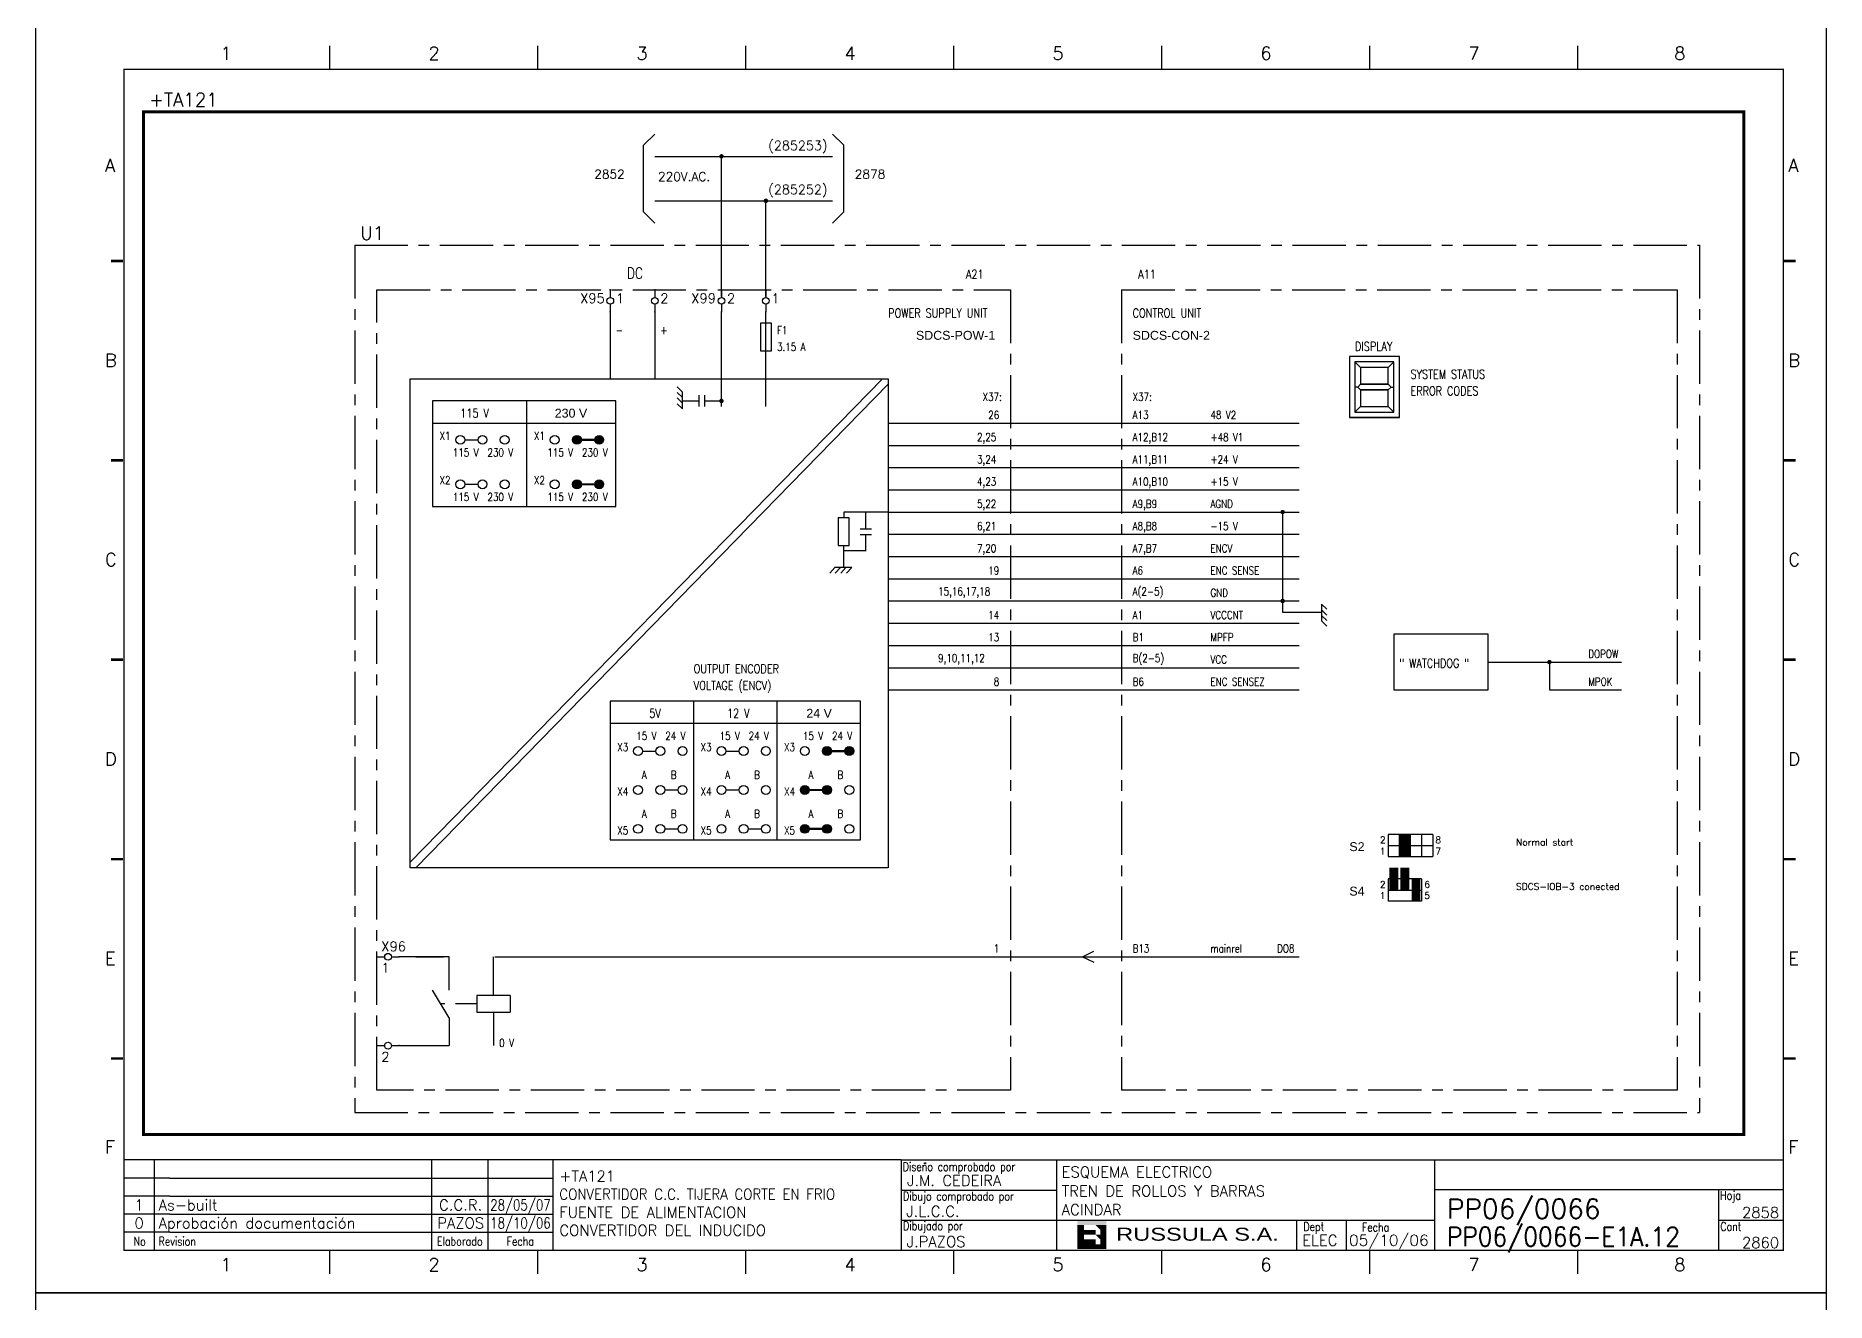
# Model space of a CAD drawing. Extents: x 3 to 423, y -4757 to 292.
# Drawn here: x 2.6 to 422.6, y -1195.4 to -898.4 of the extents above; entities that cross this region are included whole.
import ezdxf
from ezdxf.enums import TextEntityAlignment as Align

# ---------------------------------------------------------------- set-up
doc = ezdxf.new("R2010")
doc.units = 0
doc.header["$LTSCALE"] = 10
doc.header["$MEASUREMENT"] = 0
for name, pattern in [('CENTER', [2, 1.25, -0.25, 0.25, -0.25]), ('DASHDOT', [1, 0.5, -0.25, 0, -0.25]), ('DASHED', [0.75, 0.5, -0.25])]:
    doc.linetypes.add(name, pattern=pattern)
doc.layers.get('0').update_dxf_attribs({"linetype": 'CONTINUOUS'})
for name, color, linetype in [('1', 7, 'CONTINUOUS'), ('10', 5, 'CONTINUOUS'), ('2', 7, 'CONTINUOUS'), ('25', 3, 'CONTINUOUS'), ('25K', 4, 'DASHED'), ('25PK', 4, 'CENTER'), ('35', 2, 'CONTINUOUS'), ('8', 1, 'CONTINUOUS'), ('9', 6, 'CONTINUOUS'), ('DIBUJO', 7, 'CONTINUOUS'), ('NODE', 7, 'CONTINUOUS')]:
    doc.layers.add(name, color=color, linetype=linetype)
doc.styles.add('ABBSTYLE', font='ROMANS.SHX', dxfattribs={"width": 0.8})
doc.styles.add('HELV', font='HELVBLD.SHX', dxfattribs={"width": 1.2})
doc.styles.add('HELVETICA', font='HELV.SHX')
doc.styles.add('LABEL', font='SIMPLEX', dxfattribs={"width": 0.8, "height": 4})
doc.styles.add('ROMANS', font='romans')
doc.styles.get("Standard").update_dxf_attribs({"font": 'simplex'})

# ---------------------------------------------------------------- blocks, each defined once
blk = doc.blocks.new('NOD', base_point=(237.5, 170))
at = {"layer": 'NODE'}
blk.add_point((237.5, 170), dxfattribs=at)
blk = doc.blocks.new('$$PLL21C')
for p, q in [((-2.5, 0), (-0.75, 0)), ((0.75, 0), (2.5, 0))]:
    blk.add_line(p, q)
at = {"layer": '2'}
blk.add_circle((0, 0), 0.75, dxfattribs=at)
for p in [(-2.5, 0), (2.5, 0)]:
    blk.add_blockref('NOD', p, dxfattribs=at)
at = {"layer": '8'}
blk.add_attdef('*A', (-1.5, -3.575), '', height=2.15, dxfattribs=at)
at = {"layer": '9'}
blk.add_attdef('ID', (-1.5, 1.25), '', height=2.15, dxfattribs=at)
blk = doc.blocks.new('$$PLU21C')
for p, q in [((0, 2.5), (0, 0.75)), ((0, -0.75), (0, -2.5))]:
    blk.add_line(p, q)
at = {"layer": '2'}
blk.add_circle((0, 0), 0.75, dxfattribs=at)
for p in [(0, 2.5), (0, -2.5)]:
    blk.add_blockref('NOD', p, dxfattribs=at)
at = {"layer": '8'}
blk.add_attdef('*A', (1.25, -0.5), '', height=2.15, dxfattribs=at)
at = {"layer": '9'}
blk.add_attdef('ID', text='', height=2.15, dxfattribs=at).set_placement((-1.25, -0.5), align=Align.RIGHT)
blk = doc.blocks.new('newcajec')
at = {"layer": '1'}
for p, q in [((179.4, 20.85), (0.13, 20.85)), ((7, 20.85), (7, 0)), ((71, 20.85), (71, 0)), ((84, 20.85), (84, 0.09)), ((99, 20.85), (99, 0)), ((215.2, 20.8), (215.2, 0)), ((10.6, 16.64), (0, 16.64)), ((10.6, 16.64), (99, 16.64)), ((184.64, 20.18), (184.81, 20.01)), ((184.81, 20.01), (185.18, 20.25)), ((10.6, 12.48), (0, 12.48)), ((10.6, 12.48), (99, 12.48)), ((179.4, 13.87), (215.2, 13.87)), ((368, 14.06), (368, 0)), ((10.6, 8.32), (0, 8.32)), ((10.6, 8.32), (99, 8.32)), ((10.6, 4.16), (0, 4.16)), ((10.6, 4.16), (99, 4.16)), ((179.4, 6.93), (267.63, 6.93)), ((267.63, 6.93), (302.5, 6.93)), ((270.63, 6.91), (270.63, 0)), ((282.07, 6.93), (282.07, 0)), ((368, 6.93), (383, 6.93))]:
    blk.add_line(p, q, dxfattribs=at)
for points in [[(47.5, 272.5, 0.3, 0.3, 0), (47.5, 277.91, 0.3, 0.3, 0)], [(95.5, 272.5, 0.3, 0.3, 0), (95.5, 277.91, 0.3, 0.3, 0)], [(143.5, 272.5, 0.3, 0.3, 0), (143.5, 277.91, 0.3, 0.3, 0)], [(191.5, 272.5, 0.3, 0.3, 0), (191.5, 277.91, 0.3, 0.3, 0)], [(239.5, 272.5, 0.3, 0.3, 0), (239.5, 277.91, 0.3, 0.3, 0)], [(287.5, 272.5, 0.3, 0.3, 0), (287.5, 277.91, 0.3, 0.3, 0)], [(335.5, 272.5, 0.3, 0.3, 0), (335.5, 277.91, 0.3, 0.3, 0)], [(-2.99, 228.23, 0.6, 0.6, 0), (-0.18, 228.23, 0.6, 0.6, 0)], [(383.01, 228.23, 0.6, 0.6, 0), (385.82, 228.23, 0.6, 0.6, 0)], [(-2.99, 182.23, 0.6, 0.6, 0), (-0.18, 182.23, 0.6, 0.6, 0)], [(383.01, 182.23, 0.6, 0.6, 0), (385.82, 182.23, 0.6, 0.6, 0)], [(-2.99, 136.23, 0.6, 0.6, 0), (-0.18, 136.23, 0.6, 0.6, 0)], [(383.01, 136.23, 0.6, 0.6, 0), (385.82, 136.23, 0.6, 0.6, 0)], [(-2.99, 90.23, 0.6, 0.6, 0), (-0.18, 90.23, 0.6, 0.6, 0)], [(383.01, 90.23, 0.6, 0.6, 0), (385.82, 90.23, 0.6, 0.6, 0)], [(-2.99, 44.23, 0.6, 0.6, 0), (-0.18, 44.23, 0.6, 0.6, 0)], [(383.01, 44.23, 0.6, 0.6, 0), (385.82, 44.23, 0.6, 0.6, 0)], [(383, 20.8, 0.3, 0.3, 0), (179.4, 20.8, 0.3, 0.3, 0), (179.4, 0, 0.3, 0.3, 0)], [(302.5, 20.8, 0.3, 0.3, 0), (302.5, 0, 0.3, 0.3, 0)], [(302.5, 14, 0.3, 0.3, 0), (383, 14, 0.3, 0.3, 0)], [(47.5, -5.5, 0.3, 0.3, 0), (47.5, -0.09, 0.3, 0.3, 0)], [(95.5, -5.5, 0.3, 0.3, 0), (95.5, -0.09, 0.3, 0.3, 0)], [(143.5, -5.5, 0.3, 0.3, 0), (143.5, -0.09, 0.3, 0.3, 0)], [(191.5, -5.5, 0.3, 0.3, 0), (191.5, -0.09, 0.3, 0.3, 0)], [(239.5, -5.5, 0.3, 0.3, 0), (239.5, -0.09, 0.3, 0.3, 0)], [(287.5, -5.5, 0.3, 0.3, 0), (287.5, -0.09, 0.3, 0.3, 0)], [(335.5, -5.5, 0.3, 0.3, 0), (335.5, -0.09, 0.3, 0.3, 0)]]:
    blk.add_lwpolyline(points, format="xyseb", dxfattribs=at)
at = {"layer": '1', "const_width": 0.3}
blk.add_lwpolyline([(0, 0), (0, 272.5), (383, 272.5), (383, 0)], close=True, dxfattribs=at)
at = {"layer": '2', "color": 14}
for p, q in [((221.42, 4.69), (221.42, 5.81)), ((221.42, 2.47), (221.42, 3.58))]:
    blk.add_line(p, q, dxfattribs=at)
for points in [[(220.05, 5.81), (220.05, 6.92), (226.74, 5.81), (226.74, 6.92)], [(221.42, 2.47), (220.05, 2.47), (221.42, 5.81), (220.05, 5.81)], [(221.42, 4.69), (224.25, 4.69), (221.42, 3.58), (224.25, 3.58)], [(224.25, 5.81), (225.37, 5.81), (225.37, 4.69)], [(225.37, 5.81), (226.74, 5.81), (225.37, 1.35), (226.74, 1.35)], [(224.25, 0.24), (224.25, 2.47), (220.05, 0.24), (220.05, 2.47)], [(224.25, 3.58), (225.37, 3.58), (225.37, 2.47)], [(226.74, 1.35), (226.74, 0.24), (224.25, 1.35), (224.25, 0.24)]]:
    blk.add_solid(points, dxfattribs=at)
at = {"layer": '1', "style": 'ROMANS'}
for s, p in [('1', (22.29, 274.68)), ('2', (70.29, 274.68)), ('3', (118.29, 274.68)), ('4', (166.29, 274.68)), ('5', (214.29, 274.68)), ('6', (262.29, 274.68)), ('7', (310.29, 274.68)), ('8', (357.79, 274.68)), ('A', (-4.37, 248.84)), ('A', (384.13, 248.84)), ('B', (-4.37, 203.84)), ('B', (384.13, 203.84)), ('C', (-4.37, 157.84)), ('C', (384.13, 157.84)), ('D', (-4.37, 111.84)), ('D', (384.13, 111.84)), ('E', (-4.37, 65.84)), ('E', (384.13, 65.84)), ('F', (-4.37, 22.34)), ('F', (384.13, 22.34)), ('1', (22.29, -4.82)), ('2', (70.29, -4.82)), ('3', (118.29, -4.82)), ('4', (166.29, -4.82)), ('5', (214.29, -4.82)), ('6', (262.29, -4.82)), ('7', (310.29, -4.82)), ('8', (357.79, -4.82))]:
    blk.add_text(s, height=3, dxfattribs=at).set_placement(p)
at = {"layer": '1', "style": 'LABEL', "width": 0.8}
for s, p in [('Diseno comprobado por', (179.73, 18.27)), ('Dibujo comprobado por', (179.81, 11.47)), ('Hoja', (368.38, 11.66)), ('Dibujado por', (179.83, 4.64)), ('Fecha', (285.71, 4.3)), ('Cont', (368.43, 4.46)), ('No', (2.23, 1.05)), ('Revision', (8, 1.05))]:
    blk.add_text(s, height=2, dxfattribs=at).set_placement(p)
for s, p in [('Dept', (274.61, 4.44)), ('Elaborado', (77.5, 1.05)), ('Fecha', (91.5, 1.05))]:
    blk.add_text(s, height=2, dxfattribs=at).set_placement(p, align=Align.CENTER)
at = {"layer": '10', "style": 'ROMANS'}
for tag, p in [('REV41', (3.5, 18.74)), ('REV43', (77.7, 18.74)), ('REV31', (3.5, 14.58)), ('REV33', (77.7, 14.58)), ('REV21', (3.5, 10.42)), ('REV23', (77.7, 10.42)), ('REV11', (3.5, 6.27)), ('REV13', (77.7, 6.27))]:
    blk.add_attdef(tag, text='', height=2.5, dxfattribs=at).set_placement(p, align=Align.MIDDLE)
for tag, p, height in [('REV42', (8, 17.49), 2.5), ('SHEETNAME1', (100.5, 15.83), 2.5), ('DESIGNCHECK', (180.74, 14.83), 2.5), ('DOCUMENTTYPE', (216.43, 16.8), 2.5), ('NOTA', (305.32, 15.8), 3), ('REV32', (8, 13.33), 2.5), ('SHEETNAME2', (100.5, 11.67), 2.5), ('OBJECT', (216.43, 12.4), 2.5), ('REV22', (8, 9.17), 2.5), ('SHEETNAME3', (100.5, 7.51), 2.5), ('DRAWINGCHECK', (180.53, 7.71), 2.5), ('CUSTOMER', (216.43, 8.08), 2.5), ('ORDER', (305.32, 7.3), 4.5), ('REV12', (8, 5.01), 2.5), ('SHEETNAME4', (100.5, 3.35), 2.5), ('DOCUMENT_ID', (305.32, 0.93), 4.4), ('USER', (180.63, 0.71), 2.5), ('DEPARTMENT', (271.93, 1.05), 2.5)]:
    blk.add_attdef(tag, p, '', height=height, dxfattribs=at)
for tag, width, p, p2 in [('REV44', 1.221199, (84.53, 17.49), (98.48, 17.49)), ('REV34', 1.221199, (84.53, 13.33), (98.48, 13.33)), ('REV24', 1.221199, (84.53, 9.17), (98.48, 9.17)), ('REV14', 1.221199, (84.53, 5.01), (98.48, 5.01)), ('CREATED2', 7.039915, (282.71, 1.05), (301.14, 1.05))]:
    blk.add_attdef(tag, text='', height=2.5, dxfattribs=dict(at, width=width)).set_placement(p, p2, align=Align.FIT)
for tag, p in [('SHEET', (382, 7.43)), ('NEXTSHEET', (382, 0.5))]:
    blk.add_attdef(tag, text='', height=2.5, dxfattribs=at).set_placement(p, align=Align.RIGHT)
at = {"layer": 'DIBUJO', "color": 14, "style": 'HELVETICA', "width": 1.3}
blk.add_text('RUSSULA S.A.', height=3, dxfattribs=at).set_placement((229, 2.19))

msp = doc.modelspace()

# ---------------------------------------------------------------- linework, layer by layer
at = {"layer": '2', "color": 7}
for p, q in [((145.23, -924.08), (147.83, -921.48)), ((192.15, -924.08), (189.55, -921.48)), ((145.23, -939.73), (145.23, -924.08)), ((147.83, -926.69), (189.55, -926.69)), ((163.48, -959.54), (163.48, -926.69)), ((192.15, -939.73), (192.15, -924.08)), ((147.83, -942.33), (145.23, -939.73)), ((147.83, -937.12), (189.55, -937.12)), ((173.9, -959.54), (173.9, -937.12)), ((189.55, -942.33), (192.15, -939.73)), ((330.33, -1085.72), (319.9, -1085.72)), ((319.9, -1085.72), (319.9, -1090.93)), ((322.51, -1090.93), (322.51, -1085.72)), ((325.11, -1090.93), (325.11, -1085.72)), ((327.72, -1085.72), (327.72, -1090.93)), ((330.33, -1085.72), (330.33, -1090.93)), ((319.9, -1088.33), (330.33, -1088.33)), ((319.9, -1090.93), (330.33, -1090.93)), ((319.9, -1090.93), (330.33, -1090.93)), ((319.9, -1096.15), (319.9, -1101.36)), ((327.72, -1096.15), (319.9, -1096.15)), ((327.72, -1096.15), (327.72, -1101.36)), ((319.9, -1098.76), (327.72, -1098.76)), ((327.72, -1101.36), (319.9, -1101.36))]:
    msp.add_line(p, q, dxfattribs=at)
at = {"layer": '2', "color": 3, "linetype": 'DASHDOT', "const_width": 0.73}
msp.add_lwpolyline([(27.91, -916.26), (403.33, -916.26), (403.33, -1156.11), (27.91, -1156.11), (27.91, -916.26)], dxfattribs=at)
at = {"layer": '2', "color": 7}
for points, const_width in [([(163.22, -926.69, 1), (163.74, -926.69, 1)], 0.521), ([(173.64, -937.12, 1), (174.17, -937.12, 1)], 0.521), ([(129.06, -993.17, 1), (130.11, -993.17, 1)], 1.04), ([(134.28, -993.17, 1), (135.32, -993.17, 1)], 1.04), ([(129.06, -1003.6, 1), (130.11, -1003.6, 1)], 1.04), ([(134.28, -1003.6, 1), (135.32, -1003.6, 1)], 1.04), ([(187.72, -1066.17, 1), (188.77, -1066.17, 1)], 1.04), ([(192.94, -1066.17, 1), (193.98, -1066.17, 1)], 1.04), ([(182.51, -1075.29, 1), (183.55, -1075.29, 1)], 1.04), ([(187.72, -1075.29, 1), (188.77, -1075.29, 1)], 1.04), ([(182.51, -1084.42, 1), (183.55, -1084.42, 1)], 1.04), ([(187.72, -1084.42, 1), (188.77, -1084.42, 1)], 1.04)]:
    msp.add_lwpolyline(points, format="xyb", close=True, dxfattribs=dict(at, const_width=const_width))
at = {"layer": '2', "color": 7, "const_width": 0.521}
for points in [[(130.58, -993.17), (133.91, -993.17)], [(130.58, -1003.6), (133.91, -1003.6)], [(189.23, -1066.17), (192.57, -1066.17)], [(184.02, -1075.29), (187.36, -1075.29)], [(184.02, -1084.42), (187.36, -1084.42)]]:
    msp.add_lwpolyline(points, dxfattribs=at)
at = {"layer": '2', "color": 7}
for points in [[(322.51, -1085.72), (322.51, -1090.93), (325.11, -1085.72), (325.11, -1090.93)], [(320.16, -1098.71), (320.16, -1093.5), (322.25, -1098.71), (322.25, -1093.5)], [(322.77, -1098.71), (322.77, -1093.5), (324.85, -1098.71), (324.85, -1093.5)], [(325.38, -1101.36), (325.38, -1096.15), (327.46, -1101.36), (327.46, -1096.15)]]:
    msp.add_solid(points, dxfattribs=at)
at = {"layer": '25'}
for p, q in [((138.71, -984.05), (95.69, -984.05)), ((95.69, -984.05), (95.69, -1008.81)), ((117.85, -1008.81), (117.85, -984.05)), ((138.71, -1008.81), (138.71, -984.05)), ((95.69, -989.26), (138.71, -989.26)), ((95.69, -1008.81), (138.71, -1008.81)), ((196.06, -1054.44), (137.41, -1054.44)), ((137.41, -1054.44), (137.41, -1087.02)), ((156.96, -1087.02), (156.96, -1054.44)), ((176.51, -1087.02), (176.51, -1054.44)), ((196.06, -1087.02), (196.06, -1054.44)), ((137.41, -1059.65), (196.06, -1059.65)), ((137.41, -1087.02), (196.06, -1087.02))]:
    msp.add_line(p, q, dxfattribs=at)
at = {"layer": '25K'}
msp.add_line((106.12, -1125.48), (97.65, -1125.48), dxfattribs=at)
at = {"layer": '25PK'}
for p, q in [((77.44, -947.55), (392.9, -947.55)), ((77.44, -947.55), (392.9, -947.55)), ((77.44, -947.55), (77.44, -1150.9)), ((77.44, -947.55), (77.44, -1150.9)), ((392.9, -947.55), (392.9, -1150.9)), ((82.66, -1145.68), (82.66, -957.97)), ((82.66, -957.97), (231.26, -957.97)), ((231.26, -957.97), (231.26, -1145.68)), ((257.33, -957.97), (257.33, -1145.68)), ((257.33, -957.97), (387.68, -957.97)), ((387.68, -957.97), (387.68, -1145.68)), ((231.26, -1145.68), (82.66, -1145.68)), ((387.68, -1145.68), (257.33, -1145.68)), ((77.44, -1150.9), (392.9, -1150.9))]:
    msp.add_line(p, q, dxfattribs=at)
at = {"layer": '35'}
for p, q in [((137.41, -963.19), (137.41, -978.83)), ((147.83, -963.19), (147.83, -978.83)), ((163.48, -985.35), (163.48, -963.19)), ((172.6, -965.8), (172.6, -972.31)), ((175.21, -965.8), (172.6, -965.8)), ((173.9, -985.35), (173.9, -963.19)), ((175.21, -972.31), (175.21, -965.8)), ((172.6, -972.31), (175.21, -972.31)), ((322.51, -973.62), (310.78, -973.62)), ((310.78, -973.62), (310.78, -987.96)), ((322.51, -987.96), (322.51, -973.62)), ((321.2, -974.92), (312.08, -974.92)), ((312.08, -974.92), (312.08, -981.44)), ((313.38, -976.22), (312.08, -974.92)), ((319.9, -976.22), (313.38, -976.22)), ((313.38, -976.22), (313.38, -980.13)), ((319.9, -976.22), (321.2, -974.92)), ((319.9, -980.13), (319.9, -976.22)), ((321.2, -981.44), (321.2, -974.92)), ((90.48, -1093.54), (90.48, -978.83)), ((90.48, -1092.24), (201.28, -978.83)), ((90.48, -978.83), (202.58, -978.83)), ((91.78, -1093.54), (202.58, -980.13)), ((154.35, -982), (153.09, -980.78)), ((154.35, -983.28), (153.09, -982.06)), ((154.35, -985.94), (154.35, -982)), ((158.21, -982.71), (158.21, -985.32)), ((159.51, -982.71), (159.51, -985.32)), ((202.58, -978.83), (202.58, -1093.54)), ((312.08, -980.13), (312.08, -986.65)), ((312.73, -980.79), (312.09, -980.79)), ((313.38, -980.13), (312.73, -980.79)), ((312.73, -980.79), (313.38, -981.44)), ((319.9, -980.13), (313.38, -980.13)), ((313.38, -980.13), (319.9, -980.13)), ((319.9, -981.44), (313.38, -981.44)), ((313.38, -981.44), (319.9, -981.44)), ((313.38, -981.44), (313.38, -985.35)), ((319.9, -980.13), (320.55, -980.79)), ((320.55, -980.79), (319.9, -981.44)), ((319.9, -985.35), (319.9, -981.44)), ((320.55, -980.79), (321.2, -980.79)), ((321.2, -986.65), (321.2, -980.13)), ((154.35, -984.57), (153.09, -983.35)), ((154.35, -985.94), (153.09, -984.72)), ((313.38, -985.35), (312.08, -986.65)), ((312.08, -986.65), (321.2, -986.65)), ((313.38, -985.35), (319.9, -985.35)), ((319.9, -985.35), (321.2, -986.65)), ((202.58, -989.26), (299.04, -989.26)), ((310.78, -987.96), (322.51, -987.96)), ((322.51, -987.96), (310.78, -987.96)), ((103.25, -993.17), (106.38, -993.17)), ((130.63, -993.17), (133.76, -993.17)), ((202.58, -994.47), (299.04, -994.47)), ((103.25, -1003.6), (106.38, -1003.6)), ((130.63, -1003.6), (133.76, -1003.6)), ((202.58, -999.69), (299.04, -999.69)), ((202.58, -1004.9), (299.04, -1004.9)), ((190.82, -1011.47), (190.82, -1017.99)), ((193.43, -1011.47), (190.82, -1011.47)), ((193.43, -1017.99), (193.43, -1011.47)), ((202.58, -1010.12), (299.04, -1010.12)), ((196.03, -1014.08), (198.64, -1014.08)), ((196.03, -1015.38), (198.64, -1015.38)), ((202.58, -1015.33), (299.04, -1015.33)), ((190.82, -1017.99), (193.43, -1017.99)), ((202.58, -1020.54), (299.04, -1020.54)), ((190.11, -1023.15), (188.89, -1024.41)), ((194.04, -1023.15), (190.11, -1023.15)), ((191.39, -1023.15), (190.17, -1024.41)), ((192.68, -1023.15), (191.46, -1024.41)), ((194.05, -1023.15), (192.83, -1024.41)), ((202.58, -1025.76), (299.04, -1025.76)), ((202.58, -1030.97), (299.04, -1030.97)), ((304.26, -1031.69), (305.52, -1032.91)), ((304.26, -1031.69), (304.26, -1035.63)), ((304.26, -1033.05), (305.52, -1034.27)), ((202.58, -1036.19), (299.04, -1036.19)), ((304.26, -1034.35), (305.52, -1035.57)), ((304.26, -1035.63), (305.52, -1036.85)), ((202.58, -1041.4), (299.04, -1041.4)), ((343.36, -1038.79), (321.2, -1038.79)), ((321.2, -1038.79), (321.2, -1051.83)), ((343.36, -1051.83), (343.36, -1038.79)), ((202.58, -1046.61), (299.04, -1046.61)), ((202.58, -1051.83), (299.04, -1051.83)), ((321.2, -1051.83), (343.36, -1051.83)), ((144.97, -1066.17), (148.09, -1066.17)), ((164.52, -1066.17), (167.65, -1066.17)), ((189.29, -1066.17), (192.42, -1066.17)), ((150.18, -1075.29), (153.31, -1075.29)), ((164.52, -1075.29), (167.65, -1075.29)), ((164.52, -1075.29), (167.65, -1075.29)), ((184.07, -1075.29), (187.2, -1075.29)), ((184.07, -1075.29), (187.2, -1075.29)), ((150.18, -1084.42), (153.31, -1084.42)), ((169.73, -1084.42), (172.86, -1084.42)), ((184.07, -1084.42), (187.2, -1084.42)), ((202.58, -1093.54), (90.48, -1093.54)), ((99.6, -1114.4), (87.87, -1114.4)), ((91.78, -1114.4), (98.3, -1114.4)), ((99.6, -1122.22), (99.6, -1114.4)), ((110.03, -1123.52), (110.03, -1114.4)), ((110.29, -1114.4), (299.04, -1114.4)), ((248.21, -1114.4), (250.81, -1113.1)), ((248.21, -1114.4), (250.81, -1115.7)), ((99.6, -1128.74), (95.69, -1122.22)), ((113.94, -1123.52), (106.12, -1123.52)), ((106.12, -1123.52), (106.12, -1127.43)), ((113.94, -1123.52), (113.94, -1127.43)), ((99.6, -1128.74), (99.6, -1135.26)), ((106.12, -1127.43), (113.94, -1127.43)), ((110.03, -1127.43), (110.03, -1135.26)), ((87.87, -1135.26), (99.6, -1135.26))]:
    msp.add_line(p, q, dxfattribs=at)
for points in [[(154.3, -984.05), (158.21, -984.05)], [(159.51, -984.05), (163.42, -984.05)], [(202.58, -1010.12), (192.15, -1010.12), (192.15, -1011.47)], [(197.37, -1014.08), (197.37, -1010.17)], [(295.13, -1010.12), (295.13, -1030.97), (295.13, -1033.58), (304.26, -1033.58)], [(197.37, -1019.29), (197.37, -1015.38)], [(197.37, -1019.24), (192.15, -1019.24)], [(192.16, -1023.21), (192.16, -1017.99)], [(343.36, -1045.31), (374.65, -1045.31)], [(357.7, -1045.31), (357.7, -1051.83), (374.65, -1051.83)]]:
    msp.add_lwpolyline(points, dxfattribs=at)
at = {"layer": '35', "const_width": 0.521}
for points in [[(163.22, -984.05, 1), (163.74, -984.05, 1)], [(294.87, -1010.12, 1), (295.39, -1010.12, 1)], [(294.87, -1030.97, 1), (295.39, -1030.97, 1)], [(357.44, -1045.31, 1), (357.96, -1045.31, 1)]]:
    msp.add_lwpolyline(points, format="xyb", close=True, dxfattribs=at)
at = {"layer": '35'}
for centre in [(102.21, -993.17), (107.42, -993.17), (112.64, -993.17), (124.37, -993.17), (129.58, -993.17), (134.8, -993.17), (102.21, -1003.6), (107.42, -1003.6), (112.64, -1003.6), (124.37, -1003.6), (129.58, -1003.6), (134.8, -1003.6), (143.92, -1066.17), (149.14, -1066.17), (154.35, -1066.17), (163.48, -1066.17), (168.69, -1066.17), (173.9, -1066.17), (183.03, -1066.17), (188.24, -1066.17), (193.46, -1066.17), (143.92, -1075.29), (143.92, -1075.29), (149.14, -1075.29), (149.14, -1075.29), (154.35, -1075.29), (154.35, -1075.29), (163.48, -1075.29), (163.48, -1075.29), (168.69, -1075.29), (168.69, -1075.29), (173.9, -1075.29), (173.9, -1075.29), (183.03, -1075.29), (183.03, -1075.29), (188.24, -1075.29), (188.24, -1075.29), (193.46, -1075.29), (193.46, -1075.29), (143.92, -1084.42), (149.14, -1084.42), (154.35, -1084.42), (163.48, -1084.42), (168.69, -1084.42), (173.9, -1084.42), (183.03, -1084.42), (188.24, -1084.42), (193.46, -1084.42)]:
    msp.add_circle(centre, 1.04, dxfattribs=at)
at = {"layer": 'DIBUJO'}
for points in [[(2.63, -896.25), (422.63, -896.25), (422.63, -1193.25), (2.63, -1193.25), (2.63, -896.25)], [(2.63, -1193.25), (422.63, -1193.25), (422.63, -1490.25), (2.63, -1490.25), (2.63, -1193.25)]]:
    msp.add_lwpolyline(points, dxfattribs=at)

# ---------------------------------------------------------------- block references
at = {"layer": '2', "color": 7}
ref = msp.add_blockref('newcajec', (23.31, -1183.23), dxfattribs=dict(at, xscale=1.016442892079945, yscale=1.016442892079945, zscale=1.016442892079945))
ref.add_attrib('REV24', '28/05/07', dxfattribs={"layer": '10', "height": 2.541, "style": 'ROMANS', "width": 0.728168}).set_placement((109.23, -1173.9), (123.41, -1173.9), align=Align.FIT)
ref.add_attrib('SHEETNAME3', 'FUENTE DE ALIMENTACION', (125.46, -1175.6), dxfattribs={"layer": '10', "height": 2.5411, "style": 'ROMANS'})
ref.add_attrib('SHEETNAME2', 'CONVERTIDOR C.C. TIJERA CORTE EN FRIO', (125.46, -1171.37), dxfattribs={"layer": '10', "height": 2.5411, "style": 'ROMANS', "width": 0.9})
ref.add_attrib('SHEETNAME1', '+TA121', (125.46, -1167.14), dxfattribs={"layer": '10', "height": 2.541, "style": 'ROMANS'})
ref.add_attrib('USER', 'J.PAZOS', (206.91, -1182.51), dxfattribs={"layer": '10', "height": 2.541, "style": 'ROMANS'})
ref.add_attrib('DRAWINGCHECK', 'J.L.C.C.', (206.81, -1175.39), dxfattribs={"layer": '10', "height": 2.541, "style": 'ROMANS'})
ref.add_attrib('DESIGNCHECK', 'J.M. CEDEIRA', (207.02, -1168.15), dxfattribs={"layer": '10', "height": 2.5411, "style": 'ROMANS'})
ref.add_attrib('REV22', 'As-built', (31.44, -1173.9), dxfattribs={"layer": '10', "height": 2.541, "style": 'ROMANS'})
ref.add_attrib('REV12', 'Aprobación documentación', (31.44, -1178.13), dxfattribs={"layer": '10', "height": 2.5411, "style": 'ROMANS'})
ref.add_attrib('REV21', '1', dxfattribs={"layer": '10', "height": 2.54, "style": 'ROMANS'}).set_placement((26.87, -1172.63), align=Align.MIDDLE)
ref.add_attrib('REV11', '0', dxfattribs={"layer": '10', "height": 2.54, "style": 'ROMANS'}).set_placement((26.87, -1176.86), align=Align.MIDDLE)
ref.add_attrib('SHEETNAME4', 'CONVERTIDOR DEL INDUCIDO', (125.46, -1179.83), dxfattribs={"layer": '10', "height": 2.5411, "style": 'ROMANS'})
ref.add_attrib('REV14', '18/10/06', dxfattribs={"layer": '10', "height": 2.541, "style": 'ROMANS', "width": 0.728168}).set_placement((109.23, -1178.13), (123.41, -1178.13), align=Align.FIT)
ref.add_attrib('REV23', 'C.C.R.', dxfattribs={"layer": '10', "height": 2.541, "style": 'ROMANS'}).set_placement((102.29, -1172.63), align=Align.MIDDLE)
ref.add_attrib('REV13', 'PAZOS', dxfattribs={"layer": '10', "height": 2.541, "style": 'ROMANS'}).set_placement((102.29, -1176.86), align=Align.MIDDLE)
ref.add_attrib('DOCUMENT_ID', 'PP06/0066-E1A.12', (333.65, -1182.28), dxfattribs={"layer": '10', "height": 4.4723, "style": 'ROMANS', "width": 0.9})
ref.add_attrib('ORDER', 'PP06/0066', (333.65, -1175.81), dxfattribs={"layer": '10', "height": 4.574, "style": 'ROMANS'})
ref.add_attrib('CUSTOMER', 'ACINDAR', (243.3, -1175.01), dxfattribs={"layer": '10', "height": 2.541, "style": 'ROMANS'})
ref.add_attrib('OBJECT', 'TREN DE ROLLOS Y BARRAS', (243.3, -1170.62), dxfattribs={"layer": '10', "height": 2.5411, "style": 'ROMANS'})
ref.add_attrib('DOCUMENTTYPE', 'ESQUEMA ELECTRICO', (243.3, -1166.15), dxfattribs={"layer": '10', "height": 2.5411, "style": 'ROMANS'})
ref.add_attrib('CREATED2', '05/10/06', dxfattribs={"layer": '10', "height": 2.541, "style": 'ROMANS', "width": 0.961976}).set_placement((310.67, -1182.17), (329.41, -1182.17), align=Align.FIT)
ref.add_attrib('DEPARTMENT', 'ELEC', (299.71, -1182.17), dxfattribs={"layer": '10', "height": 2.541, "style": 'ROMANS'})
ref.add_attrib('NEXTSHEET', '2860', dxfattribs={"layer": '10', "height": 2.541, "style": 'ROMANS'}).set_placement((411.59, -1182.72), align=Align.RIGHT)
ref.add_attrib('SHEET', '2858', dxfattribs={"layer": '10', "height": 2.541, "style": 'ROMANS'}).set_placement((411.59, -1175.67), align=Align.RIGHT)
at = {"layer": '2', "color": 7, "xscale": 1.042826399999961, "yscale": 1.042826399999961, "zscale": 1.042826399999961}
for name, p, values in [('$$PLU21C', (137.41, -960.58), {'ID': 'X95', '*A': '1'}), ('$$PLU21C', (147.83, -960.58), {'*A': '2'}), ('$$PLU21C', (163.48, -960.58), {'ID': 'X99', '*A': '2'}), ('$$PLU21C', (173.9, -960.58), {'*A': '1'}), ('$$PLL21C', (85.26, -1114.4), {'ID': 'X96', '*A': '1'}), ('$$PLL21C', (85.26, -1135.26), {'*A': '2'})]:
    msp.add_blockref(name, p, dxfattribs=at).add_auto_attribs(values)

# ---------------------------------------------------------------- texts
at = {"layer": '2', "color": 6}
for s, height, p in [('+TA121', 3.128, (29.21, -914.96)), ('(285253)', 2.19, (174.47, -925.25)), ('(285252)', 2.19, (174.47, -935.56)), ('U1', 3.128, (78.75, -946.24))]:
    msp.add_text(s, height=height, dxfattribs=at).set_placement(p)
at = {"layer": '2', "color": 7}
for s, height, style, p in [('2852', 2.086, 'ROMANS', (133.64, -931.9)), ('220V.AC.', 2.086, 'ROMANS', (148.59, -932.48)), ('2878', 2.086, 'ROMANS', (194.76, -931.9)), ('S2', 2.086, 'HELV', (310.78, -1089.63)), ('Normal start', 1.5642, 'ROMANS', (349.88, -1088.33)), ('S4', 2.086, 'HELV', (310.78, -1100.06)), ('SDCS-IOB-3 conected', 1.5642, 'ROMANS', (349.88, -1098.73))]:
    msp.add_text(s, height=height, dxfattribs=dict(at, style=style)).set_placement(p)
at = {"layer": '2', "color": 7, "style": 'ROMANS'}
for s, p in [('2', (318.6, -1087.02)), ('8', (331.63, -1087.02)), ('1', (318.6, -1089.63)), ('7', (331.63, -1089.63)), ('2', (318.6, -1097.45)), ('1', (318.6, -1100.06)), ('5', (329.03, -1100.06)), ('6', (329.03, -1097.45))]:
    msp.add_text(s, height=1.56, dxfattribs=at).set_placement(p, align=Align.MIDDLE)
at = {"layer": '25', "style": 'ABBSTYLE', "width": 0.8}
for s, height, p in [('DC', 2.607, (141.32, -955.37)), ('A21', 2.086, (220.83, -955.37)), ('A11', 2.086, (261.24, -955.37)), ('POWER SUPPLY UNIT', 2.0857, (202.58, -964.49)), ('CONTROL UNIT', 2.0857, (259.94, -964.49)), ('-', 1.88, (138.71, -968.4)), ('+', 1.88, (149.14, -968.4)), ('F1', 1.877, (176.51, -968.4)), ('3.15 A', 1.877, (176.51, -972.31)), ('DISPLAY', 2.086, (312.08, -972.31)), ('SYSTEM STATUS', 2.0857, (325.11, -978.83)), ('X37:', 1.877, (224.74, -984.05)), ('X37:', 1.877, (259.94, -984.05)), ('ERROR CODES', 2.0857, (325.11, -982.74)), ('115 V', 2.086, (102.21, -987.96)), ('26', 1.877, (226.05, -988.28)), ('A13', 1.877, (259.94, -988.28)), ('48 V2', 1.877, (278.19, -988.28)), ('X1', 1.877, (97.34, -993.17)), ('115 V', 1.877, (100.47, -997.08)), ('230 V', 1.877, (108.59, -997.08)), ('X1', 1.877, (119.5, -993.17)), ('115 V', 1.877, (122.63, -997.08)), ('230 V', 1.877, (130.75, -997.08)), ('2,25', 1.877, (223.44, -993.49)), ('A12,B12', 1.877, (259.94, -993.49)), ('+48 V1', 1.877, (278.19, -993.49)), ('3,24', 1.877, (223.44, -998.7)), ('A11,B11', 1.877, (259.94, -998.7)), ('+24 V', 1.877, (278.19, -998.7)), ('X2', 1.877, (97.34, -1003.6)), ('X2', 1.877, (119.5, -1003.6)), ('4,23', 1.877, (223.44, -1003.92)), ('A10,B10', 1.877, (259.94, -1003.92)), ('+15 V', 1.877, (278.19, -1003.92)), ('115 V', 1.877, (100.47, -1007.51)), ('230 V', 1.877, (108.59, -1007.51)), ('115 V', 1.877, (122.63, -1007.51)), ('230 V', 1.877, (130.75, -1007.51)), ('5,22', 1.877, (223.44, -1009.13)), ('A9,B9', 1.877, (259.94, -1009.13)), ('AGND', 1.877, (278.19, -1009.13)), ('6,21', 1.877, (223.44, -1014.35)), ('A8,B8', 1.877, (259.94, -1014.35)), ('-15 V', 1.877, (278.19, -1014.35)), ('7,20', 1.877, (223.44, -1019.56)), ('A7,B7', 1.877, (259.94, -1019.56)), ('ENCV', 1.877, (278.19, -1019.56)), ('19', 1.877, (226.05, -1024.77)), ('A6', 1.877, (259.94, -1024.77)), ('ENC SENSE', 1.877, (278.19, -1024.77)), ('15,16,17,18', 1.8771, (214.31, -1029.67)), ('A(2-5)', 1.877, (259.94, -1029.67)), ('GND', 1.877, (278.19, -1029.99)), ('14', 1.877, (226.05, -1035.2)), ('A1', 1.877, (259.94, -1035.2)), ('VCCCNT', 1.877, (278.19, -1035.2)), ('13', 1.877, (226.05, -1040.42)), ('B1', 1.877, (259.94, -1040.42)), ('MPFP', 1.877, (278.19, -1040.42)), ('9,10,11,12', 1.877, (214.31, -1045.31)), ('B(2-5)', 1.877, (259.94, -1045.31)), ('VCC', 1.877, (278.19, -1045.63)), ('" WATCHDOG "', 2.0857, (322.51, -1046.61)), ('DOPOW', 1.877, (366.83, -1044.33)), ('VOLTAGE (ENCV)', 2.0857, (156.96, -1051.83)), ('OUTPUT ENCODER', 2.0857, (156.96, -1047.92)), ('8', 1.88, (227.35, -1050.84)), ('B6', 1.877, (259.94, -1050.84)), ('ENC SENSEZ', 1.877, (278.19, -1050.84)), ('MPOK', 1.877, (366.83, -1050.84)), ('5V', 2.086, (146.53, -1058.35)), ('12 V', 2.086, (164.78, -1058.35)), ('15 V', 1.877, (143.49, -1063.56)), ('24 V', 1.877, (150.3, -1063.56)), ('15 V', 1.877, (163.04, -1063.56)), ('24 V', 1.877, (169.85, -1063.56)), ('15 V', 1.877, (182.6, -1063.56)), ('24 V', 1.877, (189.4, -1063.56)), ('X3', 1.877, (139.05, -1066.17)), ('X3', 1.877, (158.6, -1066.17)), ('X3', 1.877, (178.16, -1066.17)), ('A', 1.88, (144.79, -1072.69)), ('B', 1.88, (151.6, -1072.69)), ('A', 1.88, (164.35, -1072.69)), ('B', 1.88, (171.16, -1072.69)), ('A', 1.88, (183.9, -1072.69)), ('B', 1.88, (190.71, -1072.69)), ('X4', 1.877, (139.05, -1076.6)), ('X4', 1.877, (139.05, -1076.6)), ('X4', 1.877, (158.6, -1076.6)), ('X4', 1.877, (158.6, -1076.6)), ('X4', 1.877, (178.16, -1076.6)), ('X4', 1.877, (178.16, -1076.6)), ('A', 1.88, (144.79, -1081.81)), ('B', 1.88, (151.6, -1081.81)), ('A', 1.88, (164.35, -1081.81)), ('B', 1.88, (171.16, -1081.81)), ('A', 1.88, (183.9, -1081.81)), ('B', 1.88, (190.71, -1081.81)), ('X5', 1.877, (139.05, -1085.72)), ('X5', 1.877, (158.6, -1085.72)), ('X5', 1.877, (178.16, -1085.72)), ('1', 1.88, (227.35, -1113.41)), ('B13', 1.877, (259.94, -1113.41)), ('mainrel', 1.877, (278.19, -1113.41)), ('DO8', 1.877, (293.83, -1113.41)), ('0 V', 1.877, (111.34, -1135.57))]:
    msp.add_text(s, height=height, dxfattribs=at).set_placement(p)
at = {"layer": '25', "style": 'HELV'}
for s, p in [('SDCS-POW-1', (209.1, -969.71)), ('SDCS-CON-2', (259.94, -969.71)), ('230 V', (124.37, -987.96)), ('24 V', (183.39, -1058.35))]:
    msp.add_text(s, height=2.086, dxfattribs=at).set_placement(p)

doc.saveas('drawing.dxf')
